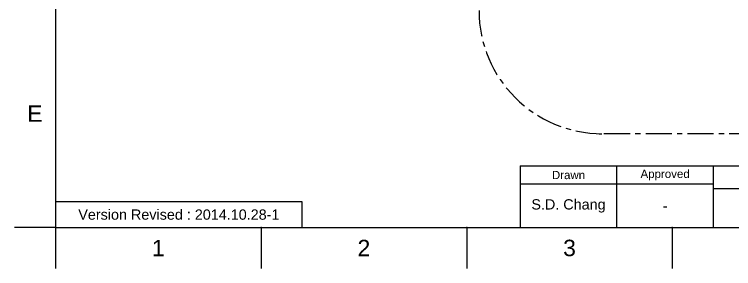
# Model space of a CAD drawing. Header units: millimetres. Extents: x 4590 to 5010, y -46 to 251.
# Drawn here: x 4589.7 to 4764.6, y -46.2 to 15.6 of the extents above; entities that cross this region are included whole.
import ezdxf

# ---------------------------------------------------------------- set-up
doc = ezdxf.new("R2010")
doc.units = ezdxf.units.MM
doc.header["$LTSCALE"] = 0.1
doc.linetypes.add('CENTERX2', pattern=[101.6, 63.5, -12.7, 12.7, -12.7])
for name, color, linetype in [('CENTER', 1, 'CENTERX2'), ('FORM', 7, 'Continuous'), ('TEXT', 2, 'Continuous')]:
    doc.layers.add(name, color=color, linetype=linetype)
doc.styles.get("Standard").update_dxf_attribs({"font": 'arial.ttf'})

msp = doc.modelspace()

# ---------------------------------------------------------------- linework, layer by layer
for p, q in [((4599.667, 240.8), (4599.667, -36.2)), ((4599.667, -36.2), (4589.667, -36.2)), ((4599.667, -36.2), (4999.667, -36.2)), ((4599.667, -36.2), (4599.667, -46.2)), ((4649.667, -36.2), (4649.667, -46.2)), ((4699.667, -36.2), (4699.667, -46.2)), ((4749.667, -36.2), (4749.667, -46.2))]:
    msp.add_line(p, q)
for p in [(4649.667, -36.2), (4699.667, -36.2), (4749.667, -36.2)]:
    msp.add_point(p)
at = {"layer": 'CENTER'}
msp.add_line((4861.295, -13.398), (4732.656, -13.398), dxfattribs=at)
msp.add_arc((4732.656, 16.602), 30, 180, 270, dxfattribs=at)
at = {"layer": 'FORM'}
for p, q in [((4599.667, -21.2), (4599.667, -36.2)), ((4712.667, -21.2), (4999.667, -21.2)), ((4712.667, -21.2), (4712.667, -36.2)), ((4736.167, -36.2), (4736.167, -21.2)), ((4759.667, -36.2), (4759.667, -21.2)), ((4759.667, -25.7), (4712.667, -25.7)), ((4759.667, -26.7), (4939.667, -26.7))]:
    msp.add_line(p, q, dxfattribs=at)
msp.add_lwpolyline([(4599.667, -36.2), (4659.667, -36.2), (4659.667, -29.95), (4599.667, -29.95)], close=True, dxfattribs=at)
at = {"layer": 'TEXT'}
msp.add_point((4736.167, -25.7), dxfattribs=at)

# ---------------------------------------------------------------- texts
at = {"char_height": 4, "attachment_point": 5}
for s, width, insert in [('E', 10, (4594.667, -8.5)), ('1', 50, (4624.667, -41.2)), ('2', 50, (4674.667, -41.2)), ('3', 50, (4724.667, -41.2))]:
    msp.add_mtext_dynamic_manual_height_columns(s, width=width, gutter_width=12.5, heights=[0], dxfattribs=dict(at, insert=insert))
at = {"layer": 'TEXT', "attachment_point": 5}
for s, width, insert, char_height in [('Drawn', 23.5, (4724.417, -23.45), 2), ('Approved', 23.5, (4747.917, -23.45), 2), ('S.D. Chang', 23.5, (4724.417, -30.95), 2.5), ('-', 23.5, (4747.917, -30.95), 2.5), ('Version Revised : 2014.10.28-1', 60, (4629.667, -33.075), 2.5)]:
    msp.add_mtext_dynamic_manual_height_columns(s, width=width, gutter_width=12.5, heights=[0], dxfattribs=dict(at, insert=insert, char_height=char_height))

doc.saveas('drawing.dxf')
